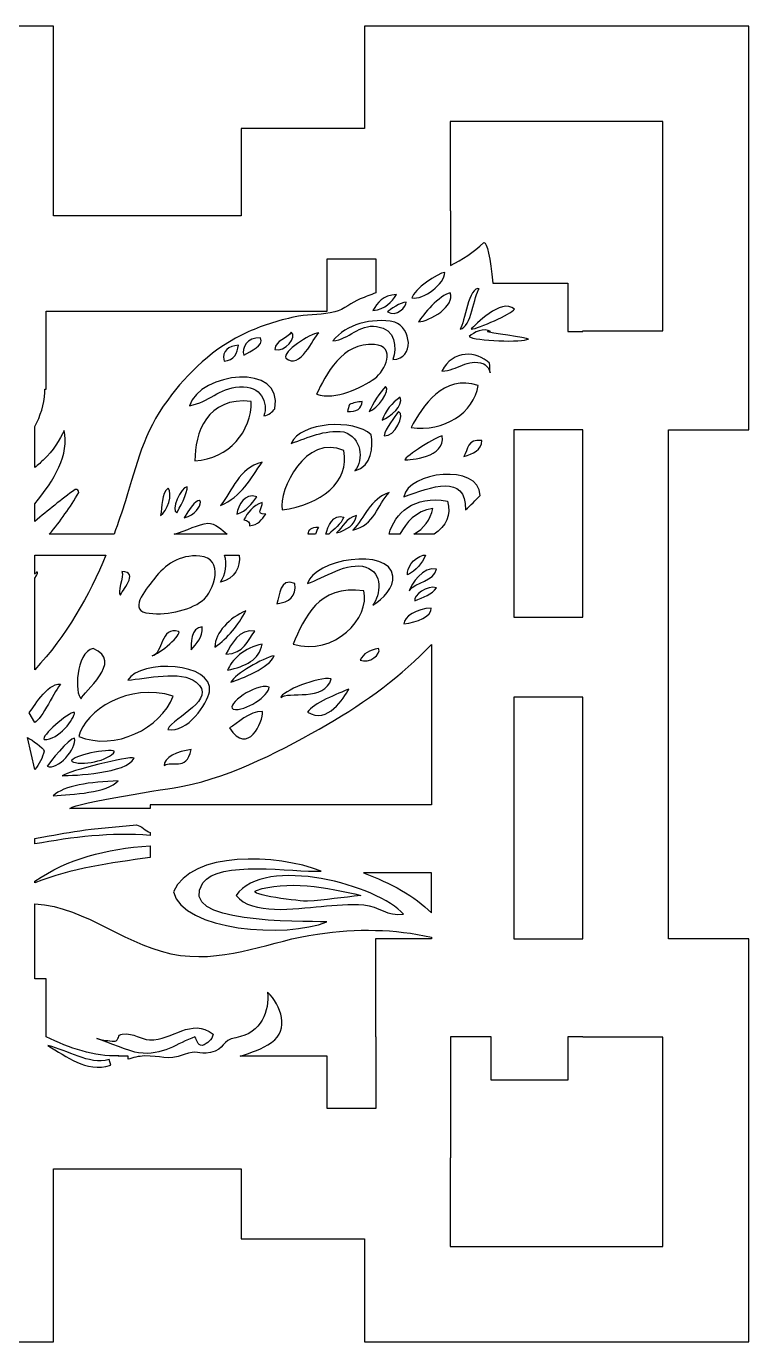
# Model space of a CAD drawing. Header units: centimetres. Extents: x -7.8 to 7.3, y -6 to 13.9.
# Drawn here: x 2.2 to 7.28, y 4.64 to 13.89 of the extents above; entities that cross this region are included whole.
import ezdxf

# ---------------------------------------------------------------- set-up
doc = ezdxf.new("R2010")
doc.units = ezdxf.units.CM
doc.header["$MEASUREMENT"] = 0
doc.layers.add('layer 1', color=7, linetype='Continuous')

msp = doc.modelspace()

# ---------------------------------------------------------------- linework, layer by layer
at = {"layer": 'layer 1', "color": 30}
for points, knots in [([(-7.76063, 13.89131), (-7.76063, 13.89131), (-5.05971, 13.89131), (-5.05971, 13.89131), (-5.05971, 13.89131), (-5.05971, 13.89131), (-5.05971, 13.17353), (-5.05971, 13.17353), (-5.05971, 13.17353), (-5.05971, 13.17353), (-4.19442, 13.17353), (-4.19442, 13.17353), (-4.19442, 13.17353), (-4.19442, 13.17353), (-4.19442, 12.55783), (-4.19442, 12.55783), (-4.19442, 12.55783), (-4.19442, 12.55783), (-2.87372, 12.55783), (-2.87372, 12.55783), (-2.87372, 12.55783), (-2.87372, 12.55783), (-2.87372, 13.89131), (-2.87372, 13.89131), (-2.87372, 13.89131), (-2.87372, 13.89131), (-0.23975, 13.89131), (-0.23975, 13.89131), (-0.23975, 13.89131), (-0.23975, 13.89131), (2.39421, 13.89131), (2.39421, 13.89131), (2.39421, 13.89131), (2.39421, 13.89131), (2.39421, 12.55783), (2.39421, 12.55783), (2.39421, 12.55783), (2.39421, 12.55783), (3.71491, 12.55783), (3.71491, 12.55783), (3.71491, 12.55783), (3.71491, 12.55783), (3.71491, 13.17353), (3.71491, 13.17353), (3.71491, 13.17353), (3.71491, 13.17353), (4.5802, 13.17353), (4.5802, 13.17353), (4.5802, 13.17353), (4.5802, 13.17353), (4.5802, 13.89131), (4.5802, 13.89131), (4.5802, 13.89131), (4.5802, 13.89131), (7.28112, 13.89131), (7.28112, 13.89131), (7.28112, 13.89131), (7.28112, 13.89131), (7.28112, 11.05528), (7.28112, 11.05528), (7.28112, 11.05528), (7.28112, 11.05528), (6.71779, 11.05528), (6.71779, 11.05528), (6.71779, 11.05528), (6.71779, 11.05528), (6.71779, 7.47615), (6.71779, 7.47615), (6.71779, 7.47615), (6.71779, 7.47615), (7.28112, 7.47615), (7.28112, 7.47615), (7.28112, 7.47615), (7.28112, 7.47615), (7.28112, 4.64433), (7.28112, 4.64433), (7.28112, 4.64433), (7.28112, 4.64433), (4.5802, 4.64433), (4.5802, 4.64433), (4.5802, 4.64433), (4.5802, 4.64433), (4.5802, 5.36721), (4.5802, 5.36721), (4.5802, 5.36721), (4.5802, 5.36721), (3.71491, 5.36721), (3.71491, 5.36721), (3.71491, 5.36721), (3.71491, 5.36721), (3.71491, 5.85966), (3.71491, 5.85966), (3.71491, 5.85966), (3.71491, 5.85966), (2.39421, 5.85966), (2.39421, 5.85966), (2.39421, 5.85966), (2.39421, 5.85966), (2.39421, 4.64433), (2.39421, 4.64433), (2.39421, 4.64433), (2.39421, 4.64433), (-0.23975, 4.64433), (-0.23975, 4.64433), (-0.23975, 4.64433), (-0.23975, 4.64433), (-2.87372, 4.64433), (-2.87372, 4.64433), (-2.87372, 4.64433), (-2.87372, 4.64433), (-2.87372, 5.85966), (-2.87372, 5.85966), (-2.87372, 5.85966), (-2.87372, 5.85966), (-4.19442, 5.85966), (-4.19442, 5.85966), (-4.19442, 5.85966), (-4.19442, 5.85966), (-4.19442, 5.36721), (-4.19442, 5.36721), (-4.19442, 5.36721), (-4.19442, 5.36721), (-5.05971, 5.36721), (-5.05971, 5.36721), (-5.05971, 5.36721), (-5.05971, 5.36721), (-5.05971, 4.64433), (-5.05971, 4.64433), (-5.05971, 4.64433), (-5.05971, 4.64433), (-7.76063, 4.64433), (-7.76063, 4.64433), (-7.76063, 4.64433), (-7.76063, 4.64433), (-7.76063, 7.47615), (-7.76063, 7.47615), (-7.76063, 7.47615), (-7.76063, 7.47615), (-7.1973, 7.47615), (-7.1973, 7.47615), (-7.1973, 7.47615), (-7.1973, 7.47615), (-7.1973, 11.05528), (-7.1973, 11.05528), (-7.1973, 11.05528), (-7.1973, 11.05528), (-7.76063, 11.05528), (-7.76063, 11.05528), (-7.76063, 11.05528), (-7.76063, 11.05528), (-7.76063, 13.89131), (-7.76063, 13.89131)], [0, 0, 0, 0, 0.025641, 0.025641, 0.025641, 0.025641, 0.0512821, 0.0512821, 0.0512821, 0.0512821, 0.0769231, 0.0769231, 0.0769231, 0.0769231, 0.1025641, 0.1025641, 0.1025641, 0.1025641, 0.1282051, 0.1282051, 0.1282051, 0.1282051, 0.1538462, 0.1538462, 0.1538462, 0.1538462, 0.1794872, 0.1794872, 0.1794872, 0.1794872, 0.2051282, 0.2051282, 0.2051282, 0.2051282, 0.2307692, 0.2307692, 0.2307692, 0.2307692, 0.2564103, 0.2564103, 0.2564103, 0.2564103, 0.2820513, 0.2820513, 0.2820513, 0.2820513, 0.3076923, 0.3076923, 0.3076923, 0.3076923, 0.3333333, 0.3333333, 0.3333333, 0.3333333, 0.3589744, 0.3589744, 0.3589744, 0.3589744, 0.3846154, 0.3846154, 0.3846154, 0.3846154, 0.4102564, 0.4102564, 0.4102564, 0.4102564, 0.4358974, 0.4358974, 0.4358974, 0.4358974, 0.4615385, 0.4615385, 0.4615385, 0.4615385, 0.4871795, 0.4871795, 0.4871795, 0.4871795, 0.5128205, 0.5128205, 0.5128205, 0.5128205, 0.5384615, 0.5384615, 0.5384615, 0.5384615, 0.5641026, 0.5641026, 0.5641026, 0.5641026, 0.5897436, 0.5897436, 0.5897436, 0.5897436, 0.6153846, 0.6153846, 0.6153846, 0.6153846, 0.6410256, 0.6410256, 0.6410256, 0.6410256, 0.6666667, 0.6666667, 0.6666667, 0.6666667, 0.6923077, 0.6923077, 0.6923077, 0.6923077, 0.7179487, 0.7179487, 0.7179487, 0.7179487, 0.7435897, 0.7435897, 0.7435897, 0.7435897, 0.7692308, 0.7692308, 0.7692308, 0.7692308, 0.7948718, 0.7948718, 0.7948718, 0.7948718, 0.8205128, 0.8205128, 0.8205128, 0.8205128, 0.8461538, 0.8461538, 0.8461538, 0.8461538, 0.8717949, 0.8717949, 0.8717949, 0.8717949, 0.8974359, 0.8974359, 0.8974359, 0.8974359, 0.9230769, 0.9230769, 0.9230769, 0.9230769, 0.9487179, 0.9487179, 0.9487179, 0.9487179, 1, 1, 1, 1]), ([(5.41904, 12.37092), (5.34785, 12.30255), (5.26878, 12.2511), (5.18455, 12.20901), (5.18455, 12.20901), (5.18455, 12.20901), (5.18455, 12.59375), (5.18455, 12.59375), (5.18455, 12.59375), (5.18455, 12.59375), (5.1834, 12.59375), (5.1834, 12.59375), (5.1834, 12.59375), (5.1834, 12.59375), (5.1834, 13.22162), (5.1834, 13.22162), (5.1834, 13.22162), (5.1834, 13.22162), (6.67792, 13.22162), (6.67792, 13.22162), (6.67792, 13.22162), (6.67792, 13.22162), (6.67792, 11.74968), (6.67792, 11.74968), (6.67792, 11.74968), (6.67792, 11.74968), (6.11459, 11.74968), (6.11459, 11.74968), (6.11459, 11.74968), (6.11459, 11.74968), (6.11459, 11.74494), (6.11459, 11.74494), (6.11459, 11.74494), (6.11459, 11.74494), (6.00955, 11.74494), (6.00955, 11.74494), (6.00955, 11.74494), (6.00955, 11.74494), (6.00955, 12.08664), (6.00955, 12.08664), (6.00955, 12.08664), (6.00955, 12.08664), (5.48193, 12.08664), (5.48193, 12.08664), (5.48193, 12.08664), (5.4645, 12.26054), (5.4435, 12.37513), (5.41904, 12.37092)], [0, 0, 0, 0, 0.0769231, 0.0769231, 0.0769231, 0.0769231, 0.1538462, 0.1538462, 0.1538462, 0.1538462, 0.2307692, 0.2307692, 0.2307692, 0.2307692, 0.3076923, 0.3076923, 0.3076923, 0.3076923, 0.3846154, 0.3846154, 0.3846154, 0.3846154, 0.4615385, 0.4615385, 0.4615385, 0.4615385, 0.5384615, 0.5384615, 0.5384615, 0.5384615, 0.6153846, 0.6153846, 0.6153846, 0.6153846, 0.6923077, 0.6923077, 0.6923077, 0.6923077, 0.7692308, 0.7692308, 0.7692308, 0.7692308, 0.8461538, 0.8461538, 0.8461538, 0.8461538, 1, 1, 1, 1]), ([(2.36557, 10.32125), (2.36557, 10.32125), (2.82086, 10.32125), (2.82086, 10.32125), (2.82086, 10.32125), (2.84989, 10.40014), (2.87618, 10.47863), (2.90027, 10.55576), (2.90027, 10.55576), (2.98181, 10.81692), (3.0249, 11.02911), (3.19793, 11.26416), (3.19793, 11.26416), (3.33888, 11.45561), (3.51727, 11.63154), (3.76278, 11.74284), (3.76278, 11.74284), (3.87342, 11.793), (3.99343, 11.82904), (4.117, 11.85306), (4.117, 11.85306), (4.2014, 11.86948), (4.28887, 11.86162), (4.3723, 11.88354), (4.3723, 11.88354), (4.43974, 11.90124), (4.48885, 11.9492), (4.55102, 11.97493), (4.55102, 11.97493), (4.58722, 11.98991), (4.62358, 12.0037), (4.65995, 12.01674), (4.65995, 12.01674), (4.65995, 12.01674), (4.65995, 12.25725), (4.65995, 12.25725), (4.65995, 12.25725), (4.65995, 12.25725), (4.31811, 12.25725), (4.31811, 12.25725), (4.31811, 12.25725), (4.31811, 12.25725), (4.31811, 11.88813), (4.31811, 11.88813), (4.31811, 11.88813), (4.31811, 11.88813), (2.34281, 11.88813), (2.34281, 11.88813), (2.34281, 11.88813), (2.34281, 11.88813), (2.34281, 11.34087), (2.34281, 11.34087), (2.34281, 11.34087), (2.34281, 11.34087), (2.33424, 11.34087), (2.33424, 11.34087), (2.33424, 11.34087), (2.33454, 11.3318), (2.33457, 11.32396), (2.33436, 11.31766), (2.33436, 11.31766), (2.33137, 11.23152), (2.30351, 11.15342), (2.26343, 11.07841), (2.26343, 11.07841), (2.26343, 11.07841), (2.26343, 10.78876), (2.26343, 10.78876), (2.26343, 10.78876), (2.2873, 10.80898), (2.30968, 10.82881), (2.32992, 10.84784), (2.32992, 10.84784), (2.38953, 10.90393), (2.44133, 10.98562), (2.47033, 11.05093), (2.47033, 11.05093), (2.50744, 10.88492), (2.40205, 10.69936), (2.26343, 10.53534), (2.26343, 10.53534), (2.26343, 10.53534), (2.26343, 10.41007), (2.26343, 10.41007), (2.26343, 10.41007), (2.35693, 10.48865), (2.45023, 10.56615), (2.54694, 10.63463), (2.54694, 10.63463), (2.56864, 10.63836), (2.57101, 10.6267), (2.57246, 10.61431), (2.57246, 10.61431), (2.513, 10.51046), (2.44385, 10.41267), (2.36557, 10.32125)], [0, 0, 0, 0, 0.04, 0.04, 0.04, 0.04, 0.08, 0.08, 0.08, 0.08, 0.12, 0.12, 0.12, 0.12, 0.16, 0.16, 0.16, 0.16, 0.2, 0.2, 0.2, 0.2, 0.24, 0.24, 0.24, 0.24, 0.28, 0.28, 0.28, 0.28, 0.32, 0.32, 0.32, 0.32, 0.36, 0.36, 0.36, 0.36, 0.4, 0.4, 0.4, 0.4, 0.44, 0.44, 0.44, 0.44, 0.48, 0.48, 0.48, 0.48, 0.52, 0.52, 0.52, 0.52, 0.56, 0.56, 0.56, 0.56, 0.6, 0.6, 0.6, 0.6, 0.64, 0.64, 0.64, 0.64, 0.68, 0.68, 0.68, 0.68, 0.72, 0.72, 0.72, 0.72, 0.76, 0.76, 0.76, 0.76, 0.8, 0.8, 0.8, 0.8, 0.84, 0.84, 0.84, 0.84, 0.88, 0.88, 0.88, 0.88, 0.92, 0.92, 0.92, 0.92, 1, 1, 1, 1]), ([(5.14565, 12.1609), (5.14564, 12.08418), (4.99706, 11.96367), (4.9137, 11.98285), (4.9137, 11.98285), (4.92569, 12.03859), (5.09907, 12.15974), (5.14565, 12.1609)], [0, 0, 0, 0, 0.3333333, 0.3333333, 0.3333333, 0.3333333, 1, 1, 1, 1]), ([(5.3879, 12.04659), (5.34899, 12.00309), (5.3325, 11.77299), (5.25309, 11.76169), (5.25309, 11.76169), (5.28448, 11.80641), (5.3151, 12.06792), (5.3879, 12.04659)], [0, 0, 0, 0, 0.3333333, 0.3333333, 0.3333333, 0.3333333, 1, 1, 1, 1]), ([(4.8063, 12.00539), (4.77034, 11.95278), (4.72992, 11.90369), (4.64038, 11.89368), (4.64038, 11.89368), (4.67348, 11.94857), (4.70674, 12.00335), (4.8063, 12.00539)], [0, 0, 0, 0, 0.3333333, 0.3333333, 0.3333333, 0.3333333, 1, 1, 1, 1]), ([(4.87335, 11.9521), (4.87519, 11.92016), (4.80709, 11.84455), (4.74248, 11.88354), (4.74248, 11.88354), (4.75891, 11.90095), (4.83595, 11.95141), (4.87335, 11.9521)], [0, 0, 0, 0, 0.3333333, 0.3333333, 0.3333333, 0.3333333, 1, 1, 1, 1]), ([(5.18261, 12.01739), (5.22304, 11.92744), (5.03977, 11.81673), (4.96028, 11.81346), (4.96028, 11.81346), (4.98999, 11.86092), (5.10964, 12.00436), (5.18261, 12.01739)], [0, 0, 0, 0, 0.3333333, 0.3333333, 0.3333333, 0.3333333, 1, 1, 1, 1]), ([(5.63453, 11.90186), (5.61241, 11.87209), (5.3847, 11.76531), (5.32966, 11.76169), (5.32966, 11.76169), (5.35582, 11.7857), (5.54034, 11.98782), (5.63453, 11.90186)], [0, 0, 0, 0, 0.3333333, 0.3333333, 0.3333333, 0.3333333, 1, 1, 1, 1]), ([(4.79355, 11.81246), (4.90711, 11.77283), (4.93917, 11.55466), (4.78079, 11.54846), (4.78079, 11.54846), (4.80846, 11.63195), (4.80323, 11.76458), (4.66591, 11.782), (4.66591, 11.782), (4.54079, 11.79787), (4.47502, 11.69046), (4.35954, 11.68045), (4.35954, 11.68045), (4.45165, 11.79628), (4.62864, 11.84505), (4.79355, 11.81246)], [0, 0, 0, 0, 0.2, 0.2, 0.2, 0.2, 0.4, 0.4, 0.4, 0.4, 0.6, 0.6, 0.6, 0.6, 1, 1, 1, 1]), ([(5.73262, 11.69308), (5.69793, 11.6678), (5.35079, 11.67847), (5.31691, 11.71092), (5.31691, 11.71092), (5.34568, 11.73956), (5.42593, 11.77659), (5.46606, 11.74494), (5.46606, 11.74494), (5.46606, 11.74494), (5.44556, 11.74494), (5.44556, 11.74494), (5.44556, 11.74494), (5.44627, 11.73515), (5.73193, 11.70296), (5.73262, 11.69308)], [0, 0, 0, 0, 0.2, 0.2, 0.2, 0.2, 0.4, 0.4, 0.4, 0.4, 0.6, 0.6, 0.6, 0.6, 1, 1, 1, 1]), ([(3.84893, 11.70076), (3.87673, 11.64523), (3.77876, 11.60984), (3.73405, 11.57892), (3.73405, 11.57892), (3.71219, 11.62704), (3.75677, 11.70961), (3.84893, 11.70076)], [0, 0, 0, 0, 0.3333333, 0.3333333, 0.3333333, 0.3333333, 1, 1, 1, 1]), ([(4.06595, 11.74139), (4.11234, 11.71188), (4.02039, 11.59487), (3.95106, 11.61954), (3.95106, 11.61954), (3.95617, 11.68668), (4.03645, 11.69378), (4.06595, 11.74139)], [0, 0, 0, 0, 0.3333333, 0.3333333, 0.3333333, 0.3333333, 1, 1, 1, 1]), ([(4.25989, 11.73735), (4.22113, 11.70048), (4.12803, 11.47242), (4.02767, 11.55863), (4.02767, 11.55863), (4.00333, 11.60533), (4.19449, 11.72825), (4.25989, 11.73735)], [0, 0, 0, 0, 0.3333333, 0.3333333, 0.3333333, 0.3333333, 1, 1, 1, 1]), ([(4.65065, 11.65477), (4.81066, 11.64054), (4.72476, 11.46807), (4.65313, 11.41647), (4.65313, 11.41647), (4.55813, 11.34803), (4.37776, 11.26225), (4.24465, 11.30476), (4.24465, 11.30476), (4.30498, 11.43757), (4.42603, 11.67475), (4.65065, 11.65477)], [0, 0, 0, 0, 0.25, 0.25, 0.25, 0.25, 0.5, 0.5, 0.5, 0.5, 1, 1, 1, 1]), ([(3.69576, 11.64999), (3.68502, 11.59425), (3.66882, 11.54283), (3.59365, 11.53832), (3.59365, 11.53832), (3.57915, 11.61415), (3.62422, 11.64261), (3.69576, 11.64999)], [0, 0, 0, 0, 0.3333333, 0.3333333, 0.3333333, 0.3333333, 1, 1, 1, 1]), ([(5.4638, 11.45495), (5.45763, 11.47984), (5.44601, 11.50228), (5.41904, 11.51801), (5.41904, 11.51801), (5.29906, 11.56031), (5.23713, 11.47026), (5.12543, 11.46723), (5.12543, 11.46723), (5.20223, 11.61979), (5.36938, 11.60955), (5.45992, 11.52311), (5.45992, 11.52311), (5.46125, 11.50044), (5.46254, 11.4777), (5.4638, 11.45495)], [0, 0, 0, 0, 0.2, 0.2, 0.2, 0.2, 0.4, 0.4, 0.4, 0.4, 0.6, 0.6, 0.6, 0.6, 1, 1, 1, 1]), ([(3.95106, 11.20323), (3.93423, 11.17807), (3.9087, 11.16116), (3.87449, 11.15247), (3.87449, 11.15247), (3.9039, 11.24345), (3.85747, 11.36791), (3.70201, 11.35673), (3.70201, 11.35673), (3.55491, 11.34617), (3.49022, 11.2496), (3.35111, 11.22355), (3.35111, 11.22355), (3.42342, 11.45953), (4.01523, 11.53063), (3.95106, 11.20323)], [0, 0, 0, 0, 0.2, 0.2, 0.2, 0.2, 0.4, 0.4, 0.4, 0.4, 0.6, 0.6, 0.6, 0.6, 1, 1, 1, 1]), ([(5.38073, 11.3657), (5.35111, 11.17655), (5.13773, 11.03493), (4.90843, 11.07124), (4.90843, 11.07124), (4.98697, 11.21978), (5.13503, 11.44852), (5.38073, 11.3657)], [0, 0, 0, 0, 0.3333333, 0.3333333, 0.3333333, 0.3333333, 1, 1, 1, 1]), ([(3.38942, 10.8377), (3.38711, 11.02817), (3.47318, 11.29121), (3.78509, 11.254), (3.78509, 11.254), (3.7883, 11.04843), (3.63086, 10.84694), (3.38942, 10.8377)], [0, 0, 0, 0, 0.3333333, 0.3333333, 0.3333333, 0.3333333, 1, 1, 1, 1]), ([(4.61484, 11.18294), (4.63856, 11.23852), (4.68675, 11.31934), (4.72973, 11.35963), (4.72973, 11.35963), (4.76848, 11.33301), (4.67, 11.20184), (4.61484, 11.18294)], [0, 0, 0, 0, 0.3333333, 0.3333333, 0.3333333, 0.3333333, 1, 1, 1, 1]), ([(4.83186, 11.28447), (4.85496, 11.21852), (4.7671, 11.15335), (4.7042, 11.12201), (4.7042, 11.12201), (4.73024, 11.18928), (4.77241, 11.24373), (4.83186, 11.28447)], [0, 0, 0, 0, 0.3333333, 0.3333333, 0.3333333, 0.3333333, 1, 1, 1, 1]), ([(4.46167, 11.18294), (4.46591, 11.19986), (4.47018, 11.21676), (4.47443, 11.23369), (4.47443, 11.23369), (4.50316, 11.24345), (4.53291, 11.25022), (4.56378, 11.254), (4.56378, 11.254), (4.56376, 11.20327), (4.52261, 11.18009), (4.46167, 11.18294)], [0, 0, 0, 0, 0.25, 0.25, 0.25, 0.25, 0.5, 0.5, 0.5, 0.5, 1, 1, 1, 1]), ([(4.6276, 11.02047), (4.64127, 10.93857), (4.63666, 10.7969), (4.51274, 10.76662), (4.51274, 10.76662), (4.57756, 10.84698), (4.56094, 11.00005), (4.43612, 11.04076), (4.43612, 11.04076), (4.29131, 11.05416), (4.19222, 11.00273), (4.06595, 10.95955), (4.06595, 10.95955), (4.13201, 11.10967), (4.50709, 11.13346), (4.6276, 11.02047)], [0, 0, 0, 0, 0.2, 0.2, 0.2, 0.2, 0.4, 0.4, 0.4, 0.4, 0.6, 0.6, 0.6, 0.6, 1, 1, 1, 1]), ([(4.72013, 11.0133), (4.72357, 11.06136), (4.79826, 11.14871), (4.81908, 11.18294), (4.81908, 11.18294), (4.87269, 11.16612), (4.7886, 10.99944), (4.72013, 11.0133)], [0, 0, 0, 0, 0.3333333, 0.3333333, 0.3333333, 0.3333333, 1, 1, 1, 1]), ([(4.00213, 10.49246), (3.97707, 10.63461), (4.16772, 11.02857), (4.43612, 10.90877), (4.43612, 10.90877), (4.47955, 10.6891), (4.27401, 10.52537), (4.00213, 10.49246)], [0, 0, 0, 0, 0.3333333, 0.3333333, 0.3333333, 0.3333333, 1, 1, 1, 1]), ([(5.12708, 11.01187), (5.15346, 10.85752), (4.89617, 10.84398), (4.86368, 10.84275), (4.86368, 10.84275), (4.86524, 10.86859), (5.0946, 11.01063), (5.12708, 11.01187)], [0, 0, 0, 0, 0.3333333, 0.3333333, 0.3333333, 0.3333333, 1, 1, 1, 1]), ([(5.62982, 9.73782), (5.62982, 9.73782), (5.62982, 11.05528), (5.62982, 11.05528), (5.62982, 11.05528), (5.62982, 11.05528), (6.11459, 11.05528), (6.11459, 11.05528), (6.11459, 11.05528), (6.11459, 11.05528), (6.11459, 9.73782), (6.11459, 9.73782), (6.11459, 9.73782), (6.11459, 9.73782), (5.62982, 9.73782), (5.62982, 9.73782)], [0, 0, 0, 0, 0.2, 0.2, 0.2, 0.2, 0.4, 0.4, 0.4, 0.4, 0.6, 0.6, 0.6, 0.6, 1, 1, 1, 1]), ([(5.27862, 10.86815), (5.31098, 10.9135), (5.30008, 10.99325), (5.40627, 10.97985), (5.40627, 10.97985), (5.40313, 10.91127), (5.34599, 10.88565), (5.27862, 10.86815)], [0, 0, 0, 0, 0.3333333, 0.3333333, 0.3333333, 0.3333333, 1, 1, 1, 1]), ([(3.56812, 10.52294), (3.65886, 10.63015), (3.69199, 10.78317), (3.86171, 10.82755), (3.86171, 10.82755), (3.78077, 10.71255), (3.71714, 10.58378), (3.56812, 10.52294)], [0, 0, 0, 0, 0.3333333, 0.3333333, 0.3333333, 0.3333333, 1, 1, 1, 1]), ([(5.29138, 10.49246), (5.29494, 10.74953), (5.04915, 10.65252), (4.85737, 10.58386), (4.85737, 10.58386), (4.88838, 10.76036), (5.38574, 10.82211), (5.39349, 10.594), (5.39349, 10.594), (5.36162, 10.55879), (5.32757, 10.52494), (5.29138, 10.49246)], [0, 0, 0, 0, 0.25, 0.25, 0.25, 0.25, 0.5, 0.5, 0.5, 0.5, 1, 1, 1, 1]), ([(3.20129, 10.6442), (3.23522, 10.6104), (3.19574, 10.47647), (3.14687, 10.45185), (3.14687, 10.45185), (3.15986, 10.51625), (3.15133, 10.6039), (3.20129, 10.6442)], [0, 0, 0, 0, 0.3333333, 0.3333333, 0.3333333, 0.3333333, 1, 1, 1, 1]), ([(3.33422, 10.65377), (3.34433, 10.61866), (3.2731, 10.49021), (3.26175, 10.47215), (3.26175, 10.47215), (3.21605, 10.47837), (3.29175, 10.65779), (3.33422, 10.65377)], [0, 0, 0, 0, 0.3333333, 0.3333333, 0.3333333, 0.3333333, 1, 1, 1, 1]), ([(3.82343, 10.58386), (3.78778, 10.53436), (3.75427, 10.48318), (3.68301, 10.46201), (3.68301, 10.46201), (3.69513, 10.52531), (3.73738, 10.61254), (3.82343, 10.58386)], [0, 0, 0, 0, 0.3333333, 0.3333333, 0.3333333, 0.3333333, 1, 1, 1, 1]), ([(3.77234, 10.38079), (3.77596, 10.40468), (3.76321, 10.41821), (3.73405, 10.42141), (3.73405, 10.42141), (3.7589, 10.47192), (3.79463, 10.52196), (3.86171, 10.54323), (3.86171, 10.54323), (3.87195, 10.50548), (3.80359, 10.46088), (3.88725, 10.46201), (3.88725, 10.46201), (3.85845, 10.42489), (3.83588, 10.38432), (3.77234, 10.38079)], [0, 0, 0, 0, 0.2, 0.2, 0.2, 0.2, 0.4, 0.4, 0.4, 0.4, 0.6, 0.6, 0.6, 0.6, 1, 1, 1, 1]), ([(4.75524, 10.61431), (4.66864, 10.52751), (4.65369, 10.38374), (4.49996, 10.35033), (4.49996, 10.35033), (4.58387, 10.43926), (4.61877, 10.5672), (4.75524, 10.61431)], [0, 0, 0, 0, 0.3333333, 0.3333333, 0.3333333, 0.3333333, 1, 1, 1, 1]), ([(4.75399, 10.32125), (4.75399, 10.32125), (4.83016, 10.32125), (4.83016, 10.32125), (4.83016, 10.32125), (4.87863, 10.40452), (4.93537, 10.48122), (5.06161, 10.50263), (5.06161, 10.50263), (5.04294, 10.42156), (4.99887, 10.3607), (4.9279, 10.32125), (4.9279, 10.32125), (4.9279, 10.32125), (5.07127, 10.32125), (5.07127, 10.32125), (5.07127, 10.32125), (5.15235, 10.37704), (5.19563, 10.45451), (5.16374, 10.5534), (5.16374, 10.5534), (4.92827, 10.59661), (4.79283, 10.46862), (4.75399, 10.32125)], [0, 0, 0, 0, 0.1428571, 0.1428571, 0.1428571, 0.1428571, 0.2857143, 0.2857143, 0.2857143, 0.2857143, 0.4285714, 0.4285714, 0.4285714, 0.4285714, 0.5714286, 0.5714286, 0.5714286, 0.5714286, 0.7142857, 0.7142857, 0.7142857, 0.7142857, 1, 1, 1, 1]), ([(4.31033, 10.32125), (4.31033, 10.32125), (4.33031, 10.32125), (4.33031, 10.32125), (4.33031, 10.32125), (4.36978, 10.35807), (4.41446, 10.39073), (4.43612, 10.4417), (4.43612, 10.4417), (4.3621, 10.4668), (4.31958, 10.37331), (4.31033, 10.32125)], [0, 0, 0, 0, 0.25, 0.25, 0.25, 0.25, 0.5, 0.5, 0.5, 0.5, 1, 1, 1, 1]), ([(4.52549, 10.45185), (4.51162, 10.38566), (4.45711, 10.35055), (4.38508, 10.33002), (4.38508, 10.33002), (4.43014, 10.37202), (4.45028, 10.43383), (4.52549, 10.45185)], [0, 0, 0, 0, 0.3333333, 0.3333333, 0.3333333, 0.3333333, 1, 1, 1, 1]), ([(3.24254, 10.32125), (3.24254, 10.32125), (3.61649, 10.32125), (3.61649, 10.32125), (3.61649, 10.32125), (3.5804, 10.34829), (3.53389, 10.40101), (3.47877, 10.39736), (3.47877, 10.39736), (3.42005, 10.39346), (3.32607, 10.34537), (3.24254, 10.32125)], [0, 0, 0, 0, 0.25, 0.25, 0.25, 0.25, 0.5, 0.5, 0.5, 0.5, 1, 1, 1, 1]), ([(4.18417, 10.32125), (4.18417, 10.32125), (4.23593, 10.32125), (4.23593, 10.32125), (4.23593, 10.32125), (4.24424, 10.33788), (4.24939, 10.35631), (4.25743, 10.37064), (4.25743, 10.37064), (4.20621, 10.37064), (4.1899, 10.35222), (4.18417, 10.32125)], [0, 0, 0, 0, 0.25, 0.25, 0.25, 0.25, 0.5, 0.5, 0.5, 0.5, 1, 1, 1, 1]), ([(2.7637, 10.17455), (2.7637, 10.17455), (2.26343, 10.17455), (2.26343, 10.17455), (2.26343, 10.17455), (2.26343, 10.17455), (2.26343, 10.0397), (2.26343, 10.0397), (2.26343, 10.0397), (2.26877, 10.04493), (2.27393, 10.05031), (2.27887, 10.05586), (2.27887, 10.05586), (2.28999, 10.0571), (2.28223, 10.03983), (2.26343, 10.01238), (2.26343, 10.01238), (2.26343, 10.01238), (2.26343, 9.36839), (2.26343, 9.36839), (2.26343, 9.36839), (2.48751, 9.6052), (2.64572, 9.88875), (2.7637, 10.17455)], [0, 0, 0, 0, 0.1428571, 0.1428571, 0.1428571, 0.1428571, 0.2857143, 0.2857143, 0.2857143, 0.2857143, 0.4285714, 0.4285714, 0.4285714, 0.4285714, 0.5714286, 0.5714286, 0.5714286, 0.5714286, 0.7142857, 0.7142857, 0.7142857, 0.7142857, 1, 1, 1, 1]), ([(3.10641, 10.01154), (3.17628, 10.10312), (3.28061, 10.17837), (3.42419, 10.16757), (3.42419, 10.16757), (3.59664, 10.15463), (3.5296, 9.92099), (3.44048, 9.85278), (3.44048, 9.85278), (3.34782, 9.78189), (3.16965, 9.74398), (3.0447, 9.76918), (3.0447, 9.76918), (2.91763, 9.79483), (3.06334, 9.95508), (3.10641, 10.01154)], [0, 0, 0, 0, 0.2, 0.2, 0.2, 0.2, 0.4, 0.4, 0.4, 0.4, 0.6, 0.6, 0.6, 0.6, 1, 1, 1, 1]), ([(3.70048, 10.17455), (3.70048, 10.17455), (3.59761, 10.17455), (3.59761, 10.17455), (3.59761, 10.17455), (3.61794, 10.1111), (3.60663, 10.039), (3.56812, 9.98479), (3.56812, 9.98479), (3.67145, 10.00735), (3.71085, 10.09153), (3.70048, 10.17455)], [0, 0, 0, 0, 0.25, 0.25, 0.25, 0.25, 0.5, 0.5, 0.5, 0.5, 1, 1, 1, 1]), ([(4.64038, 9.82233), (4.69372, 9.89426), (4.71245, 10.04942), (4.59146, 10.08891), (4.59146, 10.08891), (4.46167, 10.13131), (4.29357, 10.01122), (4.18084, 9.97463), (4.18084, 9.97463), (4.22234, 10.14104), (4.75678, 10.23658), (4.78079, 10.0254), (4.78079, 10.0254), (4.78934, 9.95), (4.71358, 9.86444), (4.64038, 9.82233)], [0, 0, 0, 0, 0.2, 0.2, 0.2, 0.2, 0.4, 0.4, 0.4, 0.4, 0.6, 0.6, 0.6, 0.6, 1, 1, 1, 1]), ([(5.0093, 10.17455), (5.0093, 10.17455), (4.99448, 10.17455), (4.99448, 10.17455), (4.99448, 10.17455), (4.9229, 10.15575), (4.87568, 10.07934), (4.8829, 10.03556), (4.8829, 10.03556), (4.94396, 10.06683), (4.98518, 10.1139), (5.0093, 10.17455)], [0, 0, 0, 0, 0.25, 0.25, 0.25, 0.25, 0.5, 0.5, 0.5, 0.5, 1, 1, 1, 1]), ([(4.89568, 9.92386), (4.91002, 9.96777), (4.99162, 10.09649), (5.08714, 10.07616), (5.08714, 10.07616), (5.07153, 9.98707), (4.93975, 9.99035), (4.89568, 9.92386)], [0, 0, 0, 0, 0.3333333, 0.3333333, 0.3333333, 0.3333333, 1, 1, 1, 1]), ([(2.87611, 10.05844), (3.00577, 10.05747), (2.86761, 9.91331), (2.86605, 9.8934), (2.86605, 9.8934), (2.83762, 9.90378), (2.89279, 10.0239), (2.87611, 10.05844)], [0, 0, 0, 0, 0.3333333, 0.3333333, 0.3333333, 0.3333333, 1, 1, 1, 1]), ([(3.96382, 9.83249), (3.98764, 9.89245), (3.98163, 10.0152), (4.09148, 9.97463), (4.09148, 9.97463), (4.10501, 9.88264), (4.0516, 9.8439), (3.96382, 9.83249)], [0, 0, 0, 0, 0.3333333, 0.3333333, 0.3333333, 0.3333333, 1, 1, 1, 1]), ([(4.07873, 9.54818), (4.16171, 9.7332), (4.2511, 9.96535), (4.57655, 9.92386), (4.57655, 9.92386), (4.62231, 9.73234), (4.37008, 9.46148), (4.07873, 9.54818)], [0, 0, 0, 0, 0.3333333, 0.3333333, 0.3333333, 0.3333333, 1, 1, 1, 1]), ([(4.93397, 9.85278), (4.92187, 9.89111), (5.02398, 9.96391), (5.08714, 9.94418), (5.08714, 9.94418), (5.05578, 9.89804), (4.99365, 9.87637), (4.93397, 9.85278)], [0, 0, 0, 0, 0.3333333, 0.3333333, 0.3333333, 0.3333333, 1, 1, 1, 1]), ([(4.85737, 9.69033), (4.85511, 9.74156), (4.95178, 9.7965), (5.04885, 9.80202), (5.04885, 9.80202), (5.05862, 9.74482), (4.94954, 9.69975), (4.85737, 9.69033)], [0, 0, 0, 0, 0.3333333, 0.3333333, 0.3333333, 0.3333333, 1, 1, 1, 1]), ([(3.74682, 9.78171), (3.69393, 9.68163), (3.62273, 9.592), (3.52981, 9.52786), (3.52981, 9.52786), (3.52915, 9.62879), (3.6354, 9.73492), (3.74682, 9.78171)], [0, 0, 0, 0, 0.3333333, 0.3333333, 0.3333333, 0.3333333, 1, 1, 1, 1]), ([(3.08896, 9.46694), (3.1633, 9.47641), (3.14902, 9.67716), (3.27376, 9.63705), (3.27376, 9.63705), (3.30505, 9.61921), (3.13868, 9.47691), (3.08896, 9.46694)], [0, 0, 0, 0, 0.3333333, 0.3333333, 0.3333333, 0.3333333, 1, 1, 1, 1]), ([(3.36389, 9.50756), (3.35972, 9.54494), (3.35889, 9.66704), (3.44048, 9.67002), (3.44048, 9.67002), (3.44726, 9.59015), (3.39756, 9.55523), (3.36389, 9.50756)], [0, 0, 0, 0, 0.3333333, 0.3333333, 0.3333333, 0.3333333, 1, 1, 1, 1]), ([(3.81067, 9.63957), (3.75822, 9.57295), (3.73469, 9.48337), (3.60641, 9.4771), (3.60641, 9.4771), (3.64636, 9.5479), (3.6995, 9.65887), (3.81067, 9.63957)], [0, 0, 0, 0, 0.3333333, 0.3333333, 0.3333333, 0.3333333, 1, 1, 1, 1]), ([(2.51096, 8.39317), (2.51096, 8.39317), (3.07434, 8.39317), (3.07434, 8.39317), (3.07434, 8.39317), (3.07434, 8.39317), (3.07434, 8.41901), (3.07434, 8.41901), (3.07434, 8.41901), (3.07434, 8.41901), (5.05198, 8.41901), (5.05198, 8.41901), (5.05198, 8.41901), (5.05198, 8.41901), (5.05198, 9.546), (5.05198, 9.546), (5.05198, 9.546), (4.846, 9.32925), (4.59123, 9.13911), (4.31839, 8.98303), (4.31839, 8.98303), (4.02634, 8.81596), (3.65598, 8.61743), (3.30488, 8.54952), (3.30488, 8.54952), (3.20516, 8.53024), (2.55425, 8.43611), (2.51096, 8.39317)], [0, 0, 0, 0, 0.125, 0.125, 0.125, 0.125, 0.25, 0.25, 0.25, 0.25, 0.375, 0.375, 0.375, 0.375, 0.5, 0.5, 0.5, 0.5, 0.625, 0.625, 0.625, 0.625, 0.75, 0.75, 0.75, 0.75, 1, 1, 1, 1]), ([(3.61919, 9.36541), (3.64301, 9.43216), (3.73755, 9.52768), (3.86171, 9.54818), (3.86171, 9.54818), (3.8432, 9.43768), (3.74375, 9.39157), (3.61919, 9.36541)], [0, 0, 0, 0, 0.3333333, 0.3333333, 0.3333333, 0.3333333, 1, 1, 1, 1]), ([(2.67457, 9.51772), (2.89664, 9.42836), (2.59814, 9.20873), (2.59036, 9.16423), (2.59036, 9.16423), (2.54245, 9.19513), (2.54941, 9.48854), (2.67457, 9.51772)], [0, 0, 0, 0, 0.3333333, 0.3333333, 0.3333333, 0.3333333, 1, 1, 1, 1]), ([(3.49154, 9.2131), (3.4793, 9.13046), (3.33472, 8.92016), (3.19793, 8.94912), (3.19793, 8.94912), (3.24168, 9.03645), (3.55138, 9.15974), (3.39825, 9.28096), (3.39825, 9.28096), (3.29085, 9.36597), (3.04583, 9.30619), (2.91712, 9.29432), (2.91712, 9.29432), (3.00647, 9.44546), (3.52245, 9.42246), (3.49154, 9.2131)], [0, 0, 0, 0, 0.2, 0.2, 0.2, 0.2, 0.4, 0.4, 0.4, 0.4, 0.6, 0.6, 0.6, 0.6, 1, 1, 1, 1]), ([(3.64213, 9.28111), (3.67466, 9.33648), (3.86387, 9.45029), (3.94552, 9.46656), (3.94552, 9.46656), (3.91438, 9.37994), (3.71516, 9.30425), (3.64213, 9.28111)], [0, 0, 0, 0, 0.3333333, 0.3333333, 0.3333333, 0.3333333, 1, 1, 1, 1]), ([(4.55102, 9.4365), (4.57146, 9.48114), (4.61655, 9.50621), (4.67866, 9.51772), (4.67866, 9.51772), (4.7043, 9.47819), (4.61214, 9.40699), (4.55102, 9.4365)], [0, 0, 0, 0, 0.3333333, 0.3333333, 0.3333333, 0.3333333, 1, 1, 1, 1]), ([(2.2232, 9.06627), (2.2232, 9.06627), (2.26343, 8.99783), (2.26343, 8.99783), (2.26343, 8.99783), (2.30989, 9.01303), (2.41379, 9.23753), (2.44365, 9.26594), (2.44365, 9.26594), (2.34636, 9.27622), (2.2499, 9.0889), (2.2232, 9.06627)], [0, 0, 0, 0, 0.25, 0.25, 0.25, 0.25, 0.5, 0.5, 0.5, 0.5, 1, 1, 1, 1]), ([(2.57246, 8.89835), (2.61448, 9.07881), (2.9251, 9.28256), (3.23624, 9.18264), (3.23624, 9.18264), (3.14934, 8.95472), (2.8286, 8.79601), (2.57246, 8.89835)], [0, 0, 0, 0, 0.3333333, 0.3333333, 0.3333333, 0.3333333, 1, 1, 1, 1]), ([(3.91049, 9.24514), (3.91198, 9.18974), (3.74294, 9.06983), (3.65748, 9.09125), (3.65748, 9.09125), (3.60317, 9.11761), (3.81472, 9.27827), (3.91049, 9.24514)], [0, 0, 0, 0, 0.3333333, 0.3333333, 0.3333333, 0.3333333, 1, 1, 1, 1]), ([(3.99246, 9.1725), (3.99546, 9.21426), (4.25805, 9.32286), (4.34679, 9.30449), (4.34679, 9.30449), (4.3049, 9.14144), (4.03928, 9.21985), (3.99246, 9.1725)], [0, 0, 0, 0, 0.3333333, 0.3333333, 0.3333333, 0.3333333, 1, 1, 1, 1]), ([(4.18084, 9.07094), (4.21631, 9.13073), (4.39866, 9.20169), (4.4713, 9.2319), (4.4713, 9.2319), (4.43522, 9.1726), (4.3231, 8.98066), (4.18084, 9.07094)], [0, 0, 0, 0, 0.3333333, 0.3333333, 0.3333333, 0.3333333, 1, 1, 1, 1]), ([(5.62982, 7.47615), (5.62982, 7.47615), (5.62982, 9.17607), (5.62982, 9.17607), (5.62982, 9.17607), (5.62982, 9.17607), (6.11459, 9.17607), (6.11459, 9.17607), (6.11459, 9.17607), (6.11459, 9.17607), (6.11459, 7.47615), (6.11459, 7.47615), (6.11459, 7.47615), (6.11459, 7.47615), (5.62982, 7.47615), (5.62982, 7.47615)], [0, 0, 0, 0, 0.2, 0.2, 0.2, 0.2, 0.4, 0.4, 0.4, 0.4, 0.6, 0.6, 0.6, 0.6, 1, 1, 1, 1]), ([(2.32992, 8.87802), (2.30133, 8.8949), (2.50002, 9.0733), (2.54236, 9.06737), (2.54236, 9.06737), (2.54731, 9.0296), (2.42948, 8.86978), (2.32992, 8.87802)], [0, 0, 0, 0, 0.3333333, 0.3333333, 0.3333333, 0.3333333, 1, 1, 1, 1]), ([(3.63194, 8.95926), (3.68825, 8.98556), (3.76779, 9.08021), (3.86494, 9.07403), (3.86494, 9.07403), (3.86972, 9.00373), (3.76115, 8.75772), (3.63194, 8.95926)], [0, 0, 0, 0, 0.3333333, 0.3333333, 0.3333333, 0.3333333, 1, 1, 1, 1]), ([(2.21314, 8.89206), (2.21314, 8.89206), (2.26343, 8.66571), (2.26343, 8.66571), (2.26343, 8.66571), (2.2956, 8.70413), (2.31808, 8.74834), (2.32992, 8.7968), (2.32992, 8.7968), (2.32137, 8.82025), (2.24626, 8.87314), (2.21314, 8.89206)], [0, 0, 0, 0, 0.25, 0.25, 0.25, 0.25, 0.5, 0.5, 0.5, 0.5, 1, 1, 1, 1]), ([(2.54215, 8.8877), (2.56408, 8.81618), (2.42069, 8.6556), (2.35159, 8.68964), (2.35159, 8.68964), (2.36317, 8.71086), (2.50324, 8.8882), (2.54215, 8.8877)], [0, 0, 0, 0, 0.3333333, 0.3333333, 0.3333333, 0.3333333, 1, 1, 1, 1]), ([(2.82465, 8.79316), (2.78893, 8.7287), (2.58425, 8.68746), (2.5214, 8.72572), (2.5214, 8.72572), (2.5233, 8.76339), (2.78248, 8.81929), (2.82465, 8.79316)], [0, 0, 0, 0, 0.3333333, 0.3333333, 0.3333333, 0.3333333, 1, 1, 1, 1]), ([(3.17242, 8.69527), (3.16622, 8.74775), (3.26709, 8.79598), (3.36389, 8.80697), (3.36389, 8.80697), (3.32302, 8.6453), (3.23065, 8.73693), (3.17242, 8.69527)], [0, 0, 0, 0, 0.3333333, 0.3333333, 0.3333333, 0.3333333, 1, 1, 1, 1]), ([(2.45585, 8.62322), (2.50627, 8.65693), (2.92225, 8.76282), (2.96169, 8.74733), (2.96169, 8.74733), (2.90975, 8.63786), (2.53923, 8.62458), (2.45585, 8.62322)], [0, 0, 0, 0, 0.3333333, 0.3333333, 0.3333333, 0.3333333, 1, 1, 1, 1]), ([(2.39374, 8.48205), (2.46771, 8.55385), (2.65393, 8.58001), (2.85043, 8.58703), (2.85043, 8.58703), (2.77518, 8.5029), (2.52731, 8.49143), (2.39374, 8.48205)], [0, 0, 0, 0, 0.3333333, 0.3333333, 0.3333333, 0.3333333, 1, 1, 1, 1]), ([(2.97755, 8.2772), (2.97755, 8.2772), (2.65934, 8.24647), (2.65934, 8.24647), (2.65934, 8.24647), (2.55344, 8.23481), (2.45052, 8.21557), (2.36424, 8.2002), (2.36424, 8.2002), (2.33056, 8.19421), (2.29696, 8.18792), (2.26343, 8.18141), (2.26343, 8.18141), (2.26343, 8.18141), (2.26343, 8.14319), (2.26343, 8.14319), (2.26343, 8.14319), (2.53028, 8.1914), (2.79873, 8.22577), (3.07434, 8.20345), (3.07434, 8.20345), (3.07434, 8.20345), (3.07434, 8.22301), (3.07434, 8.22301), (3.07434, 8.22301), (3.04375, 8.23343), (3.01129, 8.27182), (2.97755, 8.2772)], [0, 0, 0, 0, 0.125, 0.125, 0.125, 0.125, 0.25, 0.25, 0.25, 0.25, 0.375, 0.375, 0.375, 0.375, 0.5, 0.5, 0.5, 0.5, 0.625, 0.625, 0.625, 0.625, 0.75, 0.75, 0.75, 0.75, 1, 1, 1, 1]), ([(2.26343, 7.88162), (2.26343, 7.88162), (2.26343, 7.87067), (2.26343, 7.87067), (2.26343, 7.87067), (2.52673, 7.9733), (2.78976, 8.00712), (3.07434, 8.04843), (3.07434, 8.04843), (3.07434, 8.04843), (3.07434, 8.13023), (3.07434, 8.13023), (3.07434, 8.13023), (2.75805, 8.11004), (2.49914, 8.0391), (2.26343, 7.88162)], [0, 0, 0, 0, 0.2, 0.2, 0.2, 0.2, 0.4, 0.4, 0.4, 0.4, 0.6, 0.6, 0.6, 0.6, 1, 1, 1, 1]), ([(4.27675, 7.95249), (4.07441, 7.94341), (3.5541, 8.03196), (3.44569, 7.86906), (3.44569, 7.86906), (3.25199, 7.57811), (4.1216, 7.60266), (4.31667, 7.59574), (4.31667, 7.59574), (4.03098, 7.47773), (3.29996, 7.53355), (3.23911, 7.80714), (3.23911, 7.80714), (3.36336, 8.09506), (3.96197, 8.075), (4.27675, 7.95249)], [0, 0, 0, 0, 0.2, 0.2, 0.2, 0.2, 0.4, 0.4, 0.4, 0.4, 0.6, 0.6, 0.6, 0.6, 1, 1, 1, 1]), ([(4.85549, 7.64861), (4.74028, 7.63269), (4.68245, 7.70621), (4.57607, 7.71467), (4.57607, 7.71467), (4.47675, 7.72253), (4.3753, 7.71363), (4.27694, 7.70479), (4.27694, 7.70479), (4.08732, 7.68774), (3.79298, 7.64155), (3.67813, 7.78071), (3.67813, 7.78071), (3.87872, 8.07115), (4.68114, 7.85295), (4.85549, 7.64861)], [0, 0, 0, 0, 0.2, 0.2, 0.2, 0.2, 0.4, 0.4, 0.4, 0.4, 0.6, 0.6, 0.6, 0.6, 1, 1, 1, 1]), ([(4.17995, 7.74058), (4.30708, 7.74769), (4.43023, 7.76877), (4.55613, 7.78071), (4.55613, 7.78071), (4.32597, 7.84063), (4.02176, 7.88799), (3.82265, 7.81713), (3.82265, 7.81713), (3.73634, 7.7864), (4.14827, 7.73879), (4.17995, 7.74058)], [0, 0, 0, 0, 0.25, 0.25, 0.25, 0.25, 0.5, 0.5, 0.5, 0.5, 1, 1, 1, 1]), ([(5.05198, 7.65866), (4.93339, 7.77653), (4.76539, 7.86909), (4.57366, 7.93997), (4.57366, 7.93997), (4.57366, 7.93997), (5.05198, 7.93997), (5.05198, 7.93997), (5.05198, 7.93997), (5.05198, 7.93997), (5.05198, 7.65866), (5.05198, 7.65866)], [0, 0, 0, 0, 0.25, 0.25, 0.25, 0.25, 0.5, 0.5, 0.5, 0.5, 1, 1, 1, 1]), ([(2.26343, 7.72222), (2.26343, 7.72222), (2.26343, 7.19477), (2.26343, 7.19477), (2.26343, 7.19477), (2.26343, 7.19477), (2.34281, 7.19477), (2.34281, 7.19477), (2.34281, 7.19477), (2.34281, 7.19477), (2.34281, 6.78704), (2.34281, 6.78704), (2.34281, 6.78704), (2.5079, 6.7078), (2.68265, 6.64633), (2.8533, 6.65437), (2.8533, 6.65437), (2.85223, 6.65377), (2.85117, 6.65322), (2.85011, 6.65264), (2.85011, 6.65264), (2.85011, 6.65264), (2.91895, 6.65264), (2.91895, 6.65264), (2.91895, 6.65264), (2.91895, 6.65264), (2.91886, 6.62945), (2.91886, 6.62945), (2.91886, 6.62945), (2.95557, 6.64167), (2.99321, 6.6514), (3.03348, 6.65286), (3.03348, 6.65286), (3.15069, 6.6571), (3.18964, 6.61684), (3.31373, 6.66379), (3.31373, 6.66379), (3.40729, 6.69918), (3.4064, 6.65918), (3.49882, 6.67772), (3.49882, 6.67772), (3.60468, 6.69898), (3.57313, 6.76395), (3.67784, 6.78144), (3.67784, 6.78144), (3.86018, 6.8119), (3.9122, 6.97246), (3.9, 7.10115), (3.9, 7.10115), (3.99349, 7.00825), (4.05831, 6.83756), (3.92756, 6.74754), (3.92756, 6.74754), (3.86168, 6.70219), (3.78522, 6.67639), (3.70767, 6.65264), (3.70767, 6.65264), (3.70767, 6.65264), (4.31811, 6.65264), (4.31811, 6.65264), (4.31811, 6.65264), (4.31811, 6.65264), (4.31811, 6.28349), (4.31811, 6.28349), (4.31811, 6.28349), (4.31811, 6.28349), (4.65995, 6.28349), (4.65995, 6.28349), (4.65995, 6.28349), (4.65995, 6.28349), (4.65995, 6.7865), (4.65995, 6.7865), (4.65995, 6.7865), (4.65995, 6.7865), (4.65769, 6.7865), (4.65769, 6.7865), (4.65769, 6.7865), (4.65769, 6.7865), (4.65769, 7.47615), (4.65769, 7.47615), (4.65769, 7.47615), (4.65769, 7.47615), (5.05198, 7.47615), (5.05198, 7.47615), (5.05198, 7.47615), (5.05198, 7.47615), (5.05198, 7.48818), (5.05198, 7.48818), (5.05198, 7.48818), (4.79085, 7.54705), (4.53085, 7.54978), (4.25087, 7.51035), (4.25087, 7.51035), (3.92277, 7.46418), (3.63714, 7.31513), (3.28858, 7.35998), (3.28858, 7.35998), (2.91275, 7.40837), (2.63621, 7.70175), (2.26343, 7.72222)], [0, 0, 0, 0, 0.0384615, 0.0384615, 0.0384615, 0.0384615, 0.0769231, 0.0769231, 0.0769231, 0.0769231, 0.1153846, 0.1153846, 0.1153846, 0.1153846, 0.1538462, 0.1538462, 0.1538462, 0.1538462, 0.1923077, 0.1923077, 0.1923077, 0.1923077, 0.2307692, 0.2307692, 0.2307692, 0.2307692, 0.2692308, 0.2692308, 0.2692308, 0.2692308, 0.3076923, 0.3076923, 0.3076923, 0.3076923, 0.3461538, 0.3461538, 0.3461538, 0.3461538, 0.3846154, 0.3846154, 0.3846154, 0.3846154, 0.4230769, 0.4230769, 0.4230769, 0.4230769, 0.4615385, 0.4615385, 0.4615385, 0.4615385, 0.5, 0.5, 0.5, 0.5, 0.5384615, 0.5384615, 0.5384615, 0.5384615, 0.5769231, 0.5769231, 0.5769231, 0.5769231, 0.6153846, 0.6153846, 0.6153846, 0.6153846, 0.6538462, 0.6538462, 0.6538462, 0.6538462, 0.6923077, 0.6923077, 0.6923077, 0.6923077, 0.7307692, 0.7307692, 0.7307692, 0.7307692, 0.7692308, 0.7692308, 0.7692308, 0.7692308, 0.8076923, 0.8076923, 0.8076923, 0.8076923, 0.8461538, 0.8461538, 0.8461538, 0.8461538, 0.8846154, 0.8846154, 0.8846154, 0.8846154, 0.9230769, 0.9230769, 0.9230769, 0.9230769, 1, 1, 1, 1]), ([(2.87881, 6.80668), (2.84434, 6.80362), (2.85592, 6.76397), (2.82775, 6.7559), (2.82775, 6.7559), (2.77137, 6.7632), (2.75565, 6.75752), (2.70011, 6.77621), (2.70011, 6.77621), (2.78071, 6.74907), (2.92962, 6.68376), (2.9937, 6.67468), (2.9937, 6.67468), (3.16178, 6.65088), (3.26551, 6.74447), (3.38942, 6.78636), (3.38942, 6.78636), (3.40473, 6.76469), (3.40498, 6.73106), (3.44048, 6.72543), (3.44048, 6.72543), (3.47828, 6.74275), (3.5094, 6.76539), (3.51706, 6.80668), (3.51706, 6.80668), (3.36104, 6.92512), (3.234, 6.7617), (3.07029, 6.76607), (3.07029, 6.76607), (3.00396, 6.76781), (2.96627, 6.81686), (2.87881, 6.80668)], [0, 0, 0, 0, 0.1111111, 0.1111111, 0.1111111, 0.1111111, 0.2222222, 0.2222222, 0.2222222, 0.2222222, 0.3333333, 0.3333333, 0.3333333, 0.3333333, 0.4444444, 0.4444444, 0.4444444, 0.4444444, 0.5555556, 0.5555556, 0.5555556, 0.5555556, 0.6666667, 0.6666667, 0.6666667, 0.6666667, 0.7777778, 0.7777778, 0.7777778, 0.7777778, 1, 1, 1, 1]), ([(5.47208, 6.7865), (5.47208, 6.7865), (5.47208, 6.48282), (5.47208, 6.48282), (5.47208, 6.48282), (5.47208, 6.48282), (6.00955, 6.48282), (6.00955, 6.48282), (6.00955, 6.48282), (6.00955, 6.48282), (6.00955, 6.7865), (6.00955, 6.7865), (6.00955, 6.7865), (6.00955, 6.7865), (6.11459, 6.7865), (6.11459, 6.7865), (6.11459, 6.7865), (6.11459, 6.7865), (6.11459, 6.78596), (6.11459, 6.78596), (6.11459, 6.78596), (6.11459, 6.78596), (6.67792, 6.78596), (6.67792, 6.78596), (6.67792, 6.78596), (6.67792, 6.78596), (6.67792, 5.31402), (6.67792, 5.31402), (6.67792, 5.31402), (6.67792, 5.31402), (5.1834, 5.31402), (5.1834, 5.31402), (5.1834, 5.31402), (5.1834, 5.31402), (5.1834, 5.93769), (5.1834, 5.93769), (5.1834, 5.93769), (5.1834, 5.93769), (5.18455, 5.93769), (5.18455, 5.93769), (5.18455, 5.93769), (5.18455, 5.93769), (5.18455, 6.7865), (5.18455, 6.7865), (5.18455, 6.7865), (5.18455, 6.7865), (5.47208, 6.7865), (5.47208, 6.7865)], [0, 0, 0, 0, 0.0769231, 0.0769231, 0.0769231, 0.0769231, 0.1538462, 0.1538462, 0.1538462, 0.1538462, 0.2307692, 0.2307692, 0.2307692, 0.2307692, 0.3076923, 0.3076923, 0.3076923, 0.3076923, 0.3846154, 0.3846154, 0.3846154, 0.3846154, 0.4615385, 0.4615385, 0.4615385, 0.4615385, 0.5384615, 0.5384615, 0.5384615, 0.5384615, 0.6153846, 0.6153846, 0.6153846, 0.6153846, 0.6923077, 0.6923077, 0.6923077, 0.6923077, 0.7692308, 0.7692308, 0.7692308, 0.7692308, 0.8461538, 0.8461538, 0.8461538, 0.8461538, 1, 1, 1, 1]), ([(2.79719, 6.58723), (2.61775, 6.53605), (2.48956, 6.64947), (2.35545, 6.72543), (2.35545, 6.72543), (2.49989, 6.69475), (2.63758, 6.58932), (2.7858, 6.62703), (2.7858, 6.62703), (2.7858, 6.62703), (2.79719, 6.58723), (2.79719, 6.58723)], [0, 0, 0, 0, 0.25, 0.25, 0.25, 0.25, 0.5, 0.5, 0.5, 0.5, 1, 1, 1, 1])]:
    msp.add_open_spline(points, degree=3, knots=knots, dxfattribs=at)
msp.add_open_spline([(3.31423, 10.43539), (3.45894, 10.69199), (3.47086, 10.47172), (3.31423, 10.43539)], degree=3, dxfattribs=at)

doc.saveas('drawing.dxf')
